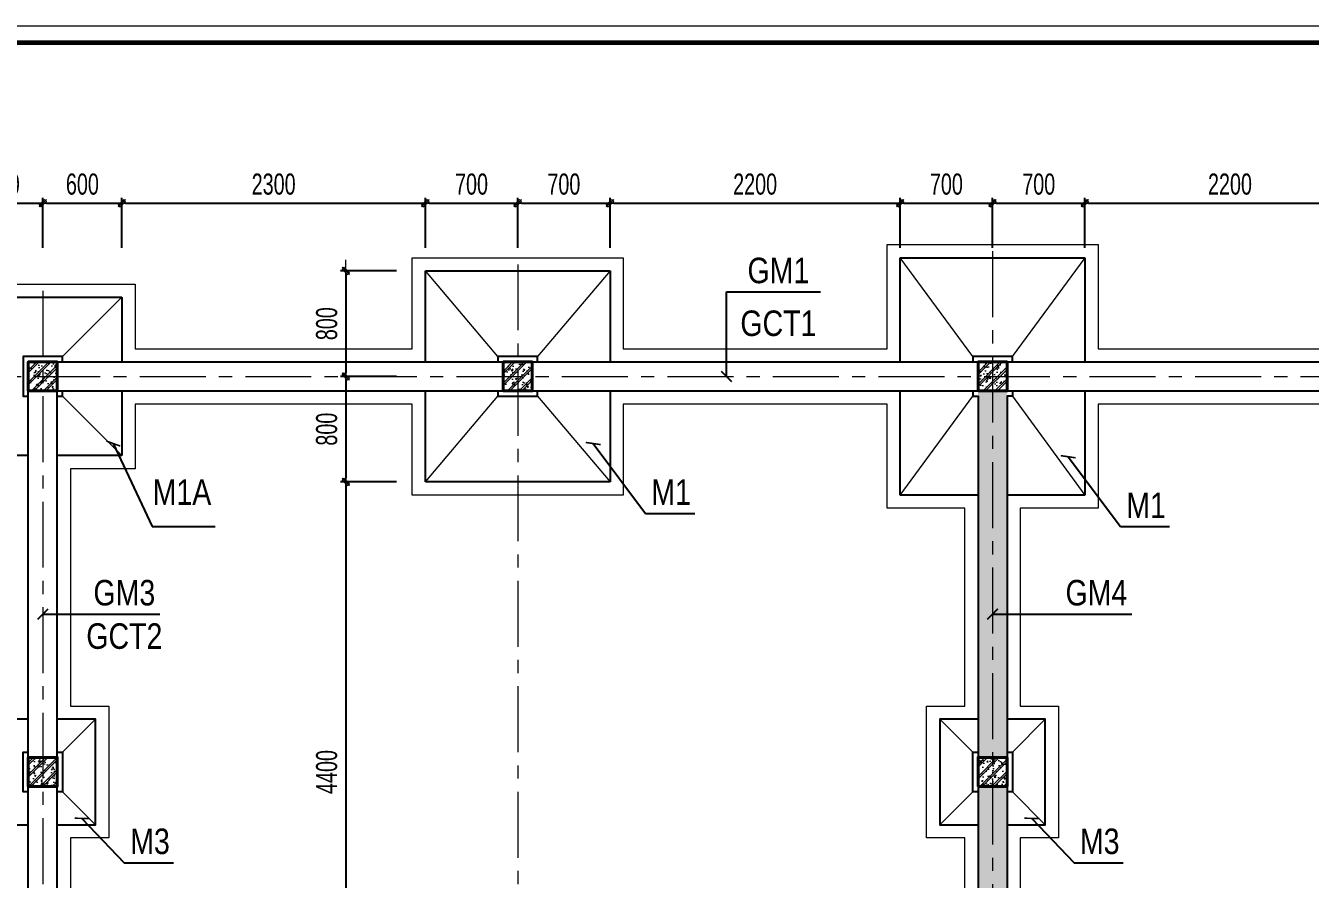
# Model space of a CAD drawing. Header units: millimetres. Extents: x -295047 to 29144, y -724756 to -246879.
# Drawn here: x -165721 to -155983, y -351079 to -344605 of the extents above; entities that cross this region are included whole.
import ezdxf
from ezdxf.enums import TextEntityAlignment as Align

# ---------------------------------------------------------------- set-up
doc = ezdxf.new("R2010")
doc.units = ezdxf.units.MM
doc.header["$MEASUREMENT"] = 0
doc.header["$PDMODE"] = 32
doc.linetypes.add('CENTERX2', pattern=[4, 2.5, -0.5, 0.5, -0.5])
doc.linetypes.add('DASHDOT', pattern=[1, 0.5, -0.25, 0, -0.25])
doc.layers.get('Defpoints').update_dxf_attribs({"color": 1})
for name, color, linetype, lineweight in [('Khungten_LCDI', 7, 'Continuous', 5), ('LC Dim', 8, 'Continuous', 18), ('LC Hatch', 252, 'Continuous', 9), ('LC ISO', 153, 'Continuous', 13), ('LC Net dam2', 6, 'Continuous', 40), ('LC Net manh', 219, 'Continuous', 5), ('LC Net thay', 7, 'Continuous', 25), ('LC Net truc', 79, 'DASHDOT', 13), ('LC Text1', 3, 'Continuous', 20), ('LC Text2', 7, 'Continuous', 25)]:
    doc.layers.add(name, color=color, linetype=linetype, lineweight=lineweight)
doc.styles.add('d-dim', font='VHARIALN_1.TTF')
doc.styles.add('HOATBIF', font='hoatbif.shx', dxfattribs={"width": 0.7})
doc.styles.add('Khungten', font='VHAVAN_1.TTF', dxfattribs={"width": 0.9, "height": 5000})
doc.styles.add('T2', font='VHARIAL_1.TTF', dxfattribs={"width": 0.8})
doc.styles.add('Title', font='VHBLACK_1.TTF', dxfattribs={"width": 0.8})
doc.dimstyles.new('1-100', dxfattribs={"dimscale": 100, "dimtxt": 2.5, "dimasz": 0.35, "dimexe": 0.5, "dimexo": 0, "dimgap": 0.8, "dimtad": 1, "dimdec": 0, "dimzin": 0, "dimdsep": 46, "dimtxsty": 'HOATBIF', "dimblk1": 'DOT', "dimblk2": 'DOT', "dimsah": 1, "dimcen": -1, "dimdle": 1, "dimclrd": 256, "dimclre": 256, "dimclrt": 4, "dimadec": 3, "dimazin": 2, "dimtfac": 0.3333333333333333, "dimtdec": 0, "dimtix": 1, "dimtmove": 2, "dimatfit": 3, "dimldrblk": 'DOT', "dimfxl": 1, "dimtvp": 0.8333333333333331, "dimtolj": 1, "dimtzin": 0, "dimarcsym": 0})
doc.dimstyles.new('Vtk 1-100', dxfattribs={"dimtxt": 220, "dimasz": 80, "dimexe": 80, "dimexo": 0, "dimgap": 50, "dimtad": 1, "dimdec": 0, "dimzin": 0, "dimdsep": 46, "dimtxsty": 'd-dim', "dimblk1": 'ARCHTICK', "dimblk2": 'ARCHTICK', "dimsah": 1, "dimcen": 80, "dimdle": 80, "dimclrd": 256, "dimclre": 256, "dimclrt": 7, "dimadec": 0, "dimazin": 0, "dimtfac": 1, "dimtdec": 0, "dimtix": 1, "dimtmove": 0, "dimatfit": 3, "dimldrblk": 'ARCHTICK', "dimfxl": 1, "dimtolj": 1, "dimtzin": 0, "dimarcsym": 0})

# ---------------------------------------------------------------- blocks, each defined once
blk = doc.blocks.new('lcdi KC')
at = {"layer": 'Defpoints', "lineweight": 0}
blk.add_lwpolyline([(-1199.999999582767, -14849.99999999255), (-1199.999999582767, 14849.99999999255), (40799.99891111254, 14849.99999999255), (40799.99891111254, -14849.99999999255)], close=True, dxfattribs=at)
at = {"layer": 'Khungten_LCDI', "color": 5, "lineweight": 60}
blk.add_lwpolyline([(0, -14649.99999999255), (0, 14649.99999999255), (40599.99891117215, 14649.99999999255), (40599.99891117215, -14649.99999999255)], close=True, dxfattribs=at)
at = {"color": 7, "style": 'Khungten', "width": 0.8}
for tag, p in [('REVISION', (39498.75262445212, -10746.30395446718)), ('NGAYHT', (39546.07413610817, -11609.37091637403))]:
    blk.add_attdef(tag, text='', height=199.998925739526, dxfattribs=at).set_placement(p, align=Align.CENTER)
at = {"layer": 'LC Text1', "style": 'Title', "width": 1.485915225563207}
for tag, p, p2 in [('TENBANVE1', (36912.6576448679, -8885.760238945484), (40339.14494544267, -8885.760238945484)), ('TENBANVE2', (36912.6576448679, -9562.4655643329), (40339.14494544267, -9562.4655643329))]:
    blk.add_attdef(tag, text='', height=249.9999935159642, dxfattribs=at).set_placement(p, p2, align=Align.FIT)
at = {"layer": 'LC Text1', "style": 'Title', "width": 0.7}
blk.add_attdef('SOBANVE', text='', height=249.9999935159642, dxfattribs=at).set_placement((39561.98223525287, -13896.18071823567), align=Align.CENTER)
blk = doc.blocks.new('_ArchTick')
at = {"color": 0, "linetype": 'ByBlock', "const_width": 0.15}
blk.add_lwpolyline([(-0.5, -0.5), (0.5, 0.5)], dxfattribs=at)
blk = doc.blocks.new('DOT')
at = {"layer": 'LC Dim'}
blk.add_line((-3, 0), (3, 0), dxfattribs=at)
at = {"layer": 'LC Dim', "color": 4}
blk.add_line((-1, -1), (1, 1), dxfattribs=at)
blk.add_lwpolyline([(0.5, 1), (-1, -0.5), (-0.5, -1), (1, 0.5)], close=True, dxfattribs=at)
blk = doc.blocks.new('*D215')
at = {"layer": 'Defpoints', "color": 0, "ltscale": 2, "transparency": 16777216}
for p in [(-165591.4959530138, -345951.6782453058), (-166191.4959530135, -346289.3318702786), (-165591.4959530138, -346289.3318702786)]:
    blk.add_point(p, dxfattribs=at)
at = {"layer": 'LC Dim', "lineweight": -2, "ltscale": 2, "transparency": 16777216}
for p, q in [((-166191.4959530135, -346289.3318702786), (-166191.4959530135, -345911.6782453058)), ((-165591.4959530138, -346289.3318702786), (-165591.4959530138, -345911.6782453058)), ((-166163.4959530135, -345951.6782453058), (-165619.4959530138, -345951.6782453058))]:
    blk.add_line(p, q, dxfattribs=at)
at = {"layer": 'LC Dim', "lineweight": -2, "ltscale": 2, "transparency": 16777216, "xscale": 28, "yscale": 28, "zscale": 28, "rotation": 180}
blk.add_blockref('DOT', (-166191.4959530135, -345951.6782453058), dxfattribs=at)
at = {"layer": 'LC Dim', "lineweight": -2, "ltscale": 2, "transparency": 16777216, "xscale": 28, "yscale": 28, "zscale": 28}
blk.add_blockref('DOT', (-165591.4959530138, -345951.6782453058), dxfattribs=at)
at = {"layer": 'LC Dim', "color": 4, "ltscale": 2, "transparency": 16777216, "insert": (-165891.4959530137, -345807.6782453058), "char_height": 160, "attachment_point": 5, "style": 'HOATBIF'}
blk.add_mtext('\\A1;600', dxfattribs=at)
blk = doc.blocks.new('*D216')
at = {"layer": 'Defpoints', "color": 0, "ltscale": 2, "transparency": 16777216}
for p in [(-164991.4959530135, -345951.6782453058), (-165591.4959530138, -346289.3318702786), (-164991.4959530135, -346289.3318702786)]:
    blk.add_point(p, dxfattribs=at)
at = {"layer": 'LC Dim', "lineweight": -2, "ltscale": 2, "transparency": 16777216}
for p, q in [((-165591.4959530138, -346289.3318702786), (-165591.4959530138, -345911.6782453058)), ((-164991.4959530135, -346289.3318702786), (-164991.4959530135, -345911.6782453058)), ((-165563.4959530138, -345951.6782453058), (-165019.4959530135, -345951.6782453058))]:
    blk.add_line(p, q, dxfattribs=at)
at = {"layer": 'LC Dim', "lineweight": -2, "ltscale": 2, "transparency": 16777216, "xscale": 28, "yscale": 28, "zscale": 28, "rotation": 180}
blk.add_blockref('DOT', (-165591.4959530138, -345951.6782453058), dxfattribs=at)
at = {"layer": 'LC Dim', "lineweight": -2, "ltscale": 2, "transparency": 16777216, "xscale": 28, "yscale": 28, "zscale": 28}
blk.add_blockref('DOT', (-164991.4959530135, -345951.6782453058), dxfattribs=at)
at = {"layer": 'LC Dim', "color": 4, "ltscale": 2, "transparency": 16777216, "insert": (-165291.4959530137, -345807.6782453058), "char_height": 160, "attachment_point": 5, "style": 'HOATBIF'}
blk.add_mtext('\\A1;600', dxfattribs=at)
blk = doc.blocks.new('*D217')
at = {"layer": 'Defpoints', "color": 0, "ltscale": 2, "transparency": 16777216}
for p in [(-162691.4959530135, -345951.6782453058), (-164991.4959530135, -346289.3318702786), (-162691.4959530135, -346289.3318702786)]:
    blk.add_point(p, dxfattribs=at)
at = {"layer": 'LC Dim', "lineweight": -2, "ltscale": 2, "transparency": 16777216}
for p, q in [((-164991.4959530135, -346289.3318702786), (-164991.4959530135, -345911.6782453058)), ((-162691.4959530135, -346289.3318702786), (-162691.4959530135, -345911.6782453058)), ((-164963.4959530135, -345951.6782453058), (-162719.4959530135, -345951.6782453058))]:
    blk.add_line(p, q, dxfattribs=at)
at = {"layer": 'LC Dim', "lineweight": -2, "ltscale": 2, "transparency": 16777216, "xscale": 28, "yscale": 28, "zscale": 28, "rotation": 180}
blk.add_blockref('DOT', (-164991.4959530135, -345951.6782453058), dxfattribs=at)
at = {"layer": 'LC Dim', "lineweight": -2, "ltscale": 2, "transparency": 16777216, "xscale": 28, "yscale": 28, "zscale": 28}
blk.add_blockref('DOT', (-162691.4959530135, -345951.6782453058), dxfattribs=at)
at = {"layer": 'LC Dim', "color": 4, "ltscale": 2, "transparency": 16777216, "insert": (-163841.4959530135, -345807.6782453058), "char_height": 160, "attachment_point": 5, "style": 'HOATBIF'}
blk.add_mtext('\\A1;2300', dxfattribs=at)
blk = doc.blocks.new('A$C244B5B27')
at = {"layer": 'LC Hatch'}
h = blk.add_hatch(dxfattribs=at)
h.set_pattern_fill('CHAU-01', color=256, scale=15, pattern_type=2)
h.set_pattern_definition([(50, (-1043319.218888618, 434015.8225297128), (107.589027390113, -9.412820247389265), [11.25, -123.75]), (355, (-1043319.218888618, 434015.8225297128), (-20.81270004195, 112.8288200550017), [9, -99]), (100.4514, (-1043310.253136618, 434015.0381287126), (86.77640725710323, 103.415931309143), [9.5610285, -105.1713168]), (46.18419999999999, (-1043319.218888618, 434045.8225297128), (160.0861572938466, -24.82785214935271), [16.875, -185.625]), (96.6356, (-1043305.878376868, 434043.7535336628), (140.1994058323055, 146.1176806350662), [14.3415432, -157.75695]), (351.1842000000001, (-1043319.218888618, 434045.8225297128), (140.1992917700441, 146.1177901387987), [13.5, -148.5]), (21, (-1043304.218888618, 434038.3225297126), (89.53605781776925, -60.39283359980082), [11.25, -123.75]), (326, (-1043304.218888618, 434038.3225297126), (36.49729978823726, 108.7725067570279), [9, -99]), (71.45140000000002, (-1043296.757553668, 434033.2897888127), (126.0333942872235, 48.37957450649287), [9.5610285, -105.1713168]), (37.50000000000001, (-1043319.218888618, 434015.8225297128), (1.8239782975936, 49.93407807469672), [0, -97.8, 0, -100.5, 0, -99.375]), (7.499999999999999, (-1043319.218888618, 434015.8225297128), (39.46043061632229, 59.16175678235403), [0, -57.3, 0, -95.55, 0, -37.875]), (327.5, (-1043352.668888618, 434015.8225297128), (80.07336542586135, -3.383230760156968), [0, -37.5, 0, -117, 0, -155.25]), (317.5, (-1043367.668888618, 434015.8225297128), (87.47792540135794, 15.01574734984764), [0, -48.75, 0, -77.69999999999997, 0, -110.25]), (45, (-1043319.218888618, 434015.8225297128), (-45.07805730064239, 45.07805730064239), []), (45, (-1043319.218888618, 434034.1975297128), (-45.07805730064239, 45.07805730064239), [])])
h.paths.add_polyline_path([(110, 110), (-110, 110), (-110, -110), (110, -110)])
at = {"layer": 'LC Net dam2'}
blk.add_lwpolyline([(-110, -110), (110, -110), (110, 110), (-110, 110)], close=True, dxfattribs=at)
blk = doc.blocks.new('*D188')
at = {"layer": 'Defpoints', "color": 0, "ltscale": 2, "transparency": 16777216}
for p in [(-161991.4959530137, -345951.6782453058), (-162691.4959530135, -346289.3318702786), (-161991.4959530137, -346289.3318702786)]:
    blk.add_point(p, dxfattribs=at)
at = {"layer": 'LC Dim', "lineweight": -2, "ltscale": 2, "transparency": 16777216}
for p, q in [((-162691.4959530135, -346289.3318702786), (-162691.4959530135, -345911.6782453058)), ((-161991.4959530137, -346289.3318702786), (-161991.4959530137, -345911.6782453058)), ((-162663.4959530135, -345951.6782453058), (-162019.4959530137, -345951.6782453058))]:
    blk.add_line(p, q, dxfattribs=at)
at = {"layer": 'LC Dim', "lineweight": -2, "ltscale": 2, "transparency": 16777216, "xscale": 28, "yscale": 28, "zscale": 28, "rotation": 180}
blk.add_blockref('DOT', (-162691.4959530135, -345951.6782453058), dxfattribs=at)
at = {"layer": 'LC Dim', "lineweight": -2, "ltscale": 2, "transparency": 16777216, "xscale": 28, "yscale": 28, "zscale": 28}
blk.add_blockref('DOT', (-161991.4959530137, -345951.6782453058), dxfattribs=at)
at = {"layer": 'LC Dim', "color": 4, "ltscale": 2, "transparency": 16777216, "insert": (-162341.4959530136, -345807.6782453058), "char_height": 160, "attachment_point": 5, "style": 'HOATBIF'}
blk.add_mtext('\\A1;700', dxfattribs=at)
blk = doc.blocks.new('*D189')
at = {"layer": 'Defpoints', "color": 0, "ltscale": 2, "transparency": 16777216}
for p in [(-161291.4959530135, -345951.6782453058), (-161991.4959530137, -346289.3318702786), (-161291.4959530135, -346289.3318702786)]:
    blk.add_point(p, dxfattribs=at)
at = {"layer": 'LC Dim', "lineweight": -2, "ltscale": 2, "transparency": 16777216}
for p, q in [((-161991.4959530137, -346289.3318702786), (-161991.4959530137, -345911.6782453058)), ((-161291.4959530135, -346289.3318702786), (-161291.4959530135, -345911.6782453058)), ((-161963.4959530137, -345951.6782453058), (-161319.4959530135, -345951.6782453058))]:
    blk.add_line(p, q, dxfattribs=at)
at = {"layer": 'LC Dim', "lineweight": -2, "ltscale": 2, "transparency": 16777216, "xscale": 28, "yscale": 28, "zscale": 28, "rotation": 180}
blk.add_blockref('DOT', (-161991.4959530137, -345951.6782453058), dxfattribs=at)
at = {"layer": 'LC Dim', "lineweight": -2, "ltscale": 2, "transparency": 16777216, "xscale": 28, "yscale": 28, "zscale": 28}
blk.add_blockref('DOT', (-161291.4959530135, -345951.6782453058), dxfattribs=at)
at = {"layer": 'LC Dim', "color": 4, "ltscale": 2, "transparency": 16777216, "insert": (-161641.4959530136, -345807.6782453058), "char_height": 160, "attachment_point": 5, "style": 'HOATBIF'}
blk.add_mtext('\\A1;700', dxfattribs=at)
blk = doc.blocks.new('*D190')
at = {"layer": 'Defpoints', "color": 0, "ltscale": 2, "transparency": 16777216}
for p in [(-159091.4959530135, -345951.6782453058), (-161291.4959530135, -346289.3318702786), (-159091.4959530135, -346289.3318702786)]:
    blk.add_point(p, dxfattribs=at)
at = {"layer": 'LC Dim', "lineweight": -2, "ltscale": 2, "transparency": 16777216}
for p, q in [((-161291.4959530135, -346289.3318702786), (-161291.4959530135, -345911.6782453058)), ((-159091.4959530135, -346289.3318702786), (-159091.4959530135, -345911.6782453058)), ((-161263.4959530135, -345951.6782453058), (-159119.4959530135, -345951.6782453058))]:
    blk.add_line(p, q, dxfattribs=at)
at = {"layer": 'LC Dim', "lineweight": -2, "ltscale": 2, "transparency": 16777216, "xscale": 28, "yscale": 28, "zscale": 28, "rotation": 180}
blk.add_blockref('DOT', (-161291.4959530135, -345951.6782453058), dxfattribs=at)
at = {"layer": 'LC Dim', "lineweight": -2, "ltscale": 2, "transparency": 16777216, "xscale": 28, "yscale": 28, "zscale": 28}
blk.add_blockref('DOT', (-159091.4959530135, -345951.6782453058), dxfattribs=at)
at = {"layer": 'LC Dim', "color": 4, "ltscale": 2, "transparency": 16777216, "insert": (-160191.4959530135, -345807.6782453058), "char_height": 160, "attachment_point": 5, "style": 'HOATBIF'}
blk.add_mtext('\\A1;2200', dxfattribs=at)
blk = doc.blocks.new('*D191')
at = {"layer": 'Defpoints', "color": 0, "ltscale": 2, "transparency": 16777216}
for p in [(-158391.4959530137, -345951.6782453058), (-159091.4959530135, -346289.3318702786), (-158391.4959530137, -346289.3318702786)]:
    blk.add_point(p, dxfattribs=at)
at = {"layer": 'LC Dim', "lineweight": -2, "ltscale": 2, "transparency": 16777216}
for p, q in [((-159091.4959530135, -346289.3318702786), (-159091.4959530135, -345911.6782453058)), ((-158391.4959530137, -346289.3318702786), (-158391.4959530137, -345911.6782453058)), ((-159063.4959530135, -345951.6782453058), (-158419.4959530137, -345951.6782453058))]:
    blk.add_line(p, q, dxfattribs=at)
at = {"layer": 'LC Dim', "lineweight": -2, "ltscale": 2, "transparency": 16777216, "xscale": 28, "yscale": 28, "zscale": 28, "rotation": 180}
blk.add_blockref('DOT', (-159091.4959530135, -345951.6782453058), dxfattribs=at)
at = {"layer": 'LC Dim', "lineweight": -2, "ltscale": 2, "transparency": 16777216, "xscale": 28, "yscale": 28, "zscale": 28}
blk.add_blockref('DOT', (-158391.4959530137, -345951.6782453058), dxfattribs=at)
at = {"layer": 'LC Dim', "color": 4, "ltscale": 2, "transparency": 16777216, "insert": (-158741.4959530136, -345807.6782453058), "char_height": 160, "attachment_point": 5, "style": 'HOATBIF'}
blk.add_mtext('\\A1;700', dxfattribs=at)
blk = doc.blocks.new('*D192')
at = {"layer": 'Defpoints', "color": 0, "ltscale": 2, "transparency": 16777216}
for p in [(-157691.4959530135, -345951.6782453058), (-158391.4959530137, -346289.3318702786), (-157691.4959530135, -346289.3318702786)]:
    blk.add_point(p, dxfattribs=at)
at = {"layer": 'LC Dim', "lineweight": -2, "ltscale": 2, "transparency": 16777216}
for p, q in [((-158391.4959530137, -346289.3318702786), (-158391.4959530137, -345911.6782453058)), ((-157691.4959530135, -346289.3318702786), (-157691.4959530135, -345911.6782453058)), ((-158363.4959530137, -345951.6782453058), (-157719.4959530135, -345951.6782453058))]:
    blk.add_line(p, q, dxfattribs=at)
at = {"layer": 'LC Dim', "lineweight": -2, "ltscale": 2, "transparency": 16777216, "xscale": 28, "yscale": 28, "zscale": 28, "rotation": 180}
blk.add_blockref('DOT', (-158391.4959530137, -345951.6782453058), dxfattribs=at)
at = {"layer": 'LC Dim', "lineweight": -2, "ltscale": 2, "transparency": 16777216, "xscale": 28, "yscale": 28, "zscale": 28}
blk.add_blockref('DOT', (-157691.4959530135, -345951.6782453058), dxfattribs=at)
at = {"layer": 'LC Dim', "color": 4, "ltscale": 2, "transparency": 16777216, "insert": (-158041.4959530136, -345807.6782453058), "char_height": 160, "attachment_point": 5, "style": 'HOATBIF'}
blk.add_mtext('\\A1;700', dxfattribs=at)
blk = doc.blocks.new('*D162')
at = {"layer": 'Defpoints', "color": 0, "ltscale": 2, "transparency": 16777216}
for p in [(-155491.4959530136, -345951.6782453058), (-157691.4959530135, -346289.3318702786), (-155491.4959530136, -346289.3318702786)]:
    blk.add_point(p, dxfattribs=at)
at = {"layer": 'LC Dim', "lineweight": -2, "ltscale": 2, "transparency": 16777216}
for p, q in [((-157691.4959530135, -346289.3318702786), (-157691.4959530135, -345911.6782453058)), ((-155491.4959530136, -346289.3318702786), (-155491.4959530136, -345911.6782453058)), ((-157663.4959530135, -345951.6782453058), (-155519.4959530136, -345951.6782453058))]:
    blk.add_line(p, q, dxfattribs=at)
at = {"layer": 'LC Dim', "lineweight": -2, "ltscale": 2, "transparency": 16777216, "xscale": 28, "yscale": 28, "zscale": 28, "rotation": 180}
blk.add_blockref('DOT', (-157691.4959530135, -345951.6782453058), dxfattribs=at)
at = {"layer": 'LC Dim', "lineweight": -2, "ltscale": 2, "transparency": 16777216, "xscale": 28, "yscale": 28, "zscale": 28}
blk.add_blockref('DOT', (-155491.4959530136, -345951.6782453058), dxfattribs=at)
at = {"layer": 'LC Dim', "color": 4, "ltscale": 2, "transparency": 16777216, "insert": (-156591.4959530136, -345807.6782453058), "char_height": 160, "attachment_point": 5, "style": 'HOATBIF'}
blk.add_mtext('\\A1;2200', dxfattribs=at)
blk = doc.blocks.new('*D165')
at = {"layer": 'Defpoints', "color": 0, "ltscale": 2, "transparency": 16777216}
for p in [(-162911.2647708278, -346465.4806542782), (-163295.1318100215, -347265.4806542782), (-162911.2647708278, -347265.4806542782)]:
    blk.add_point(p, dxfattribs=at)
at = {"layer": 'LC Dim', "lineweight": -2, "ltscale": 2, "transparency": 16777216}
for p, q in [((-162911.2647708278, -346465.4806542782), (-163335.1318100215, -346465.4806542782)), ((-163295.1318100215, -346493.4806542782), (-163295.1318100215, -347237.4806542782)), ((-162911.2647708278, -347265.4806542782), (-163335.1318100215, -347265.4806542782))]:
    blk.add_line(p, q, dxfattribs=at)
at = {"layer": 'LC Dim', "lineweight": -2, "ltscale": 2, "transparency": 16777216, "xscale": 28, "yscale": 28, "zscale": 28}
for p, rotation in [((-163295.1318100215, -346465.4806542782), 90), ((-163295.1318100215, -347265.4806542782), 270)]:
    blk.add_blockref('DOT', p, dxfattribs=dict(at, rotation=rotation))
at = {"layer": 'LC Dim', "color": 4, "ltscale": 2, "transparency": 16777216, "insert": (-163439.1318100216, -346865.4806542781), "char_height": 160, "attachment_point": 5, "rotation": 90, "style": 'HOATBIF'}
blk.add_mtext('\\A1;800', dxfattribs=at)
blk = doc.blocks.new('*D166')
at = {"layer": 'Defpoints', "color": 0, "ltscale": 2, "transparency": 16777216}
for p in [(-162911.2647708278, -347265.4806542782), (-163295.1318100215, -348065.4806542782), (-162911.2647708278, -348065.4806542782)]:
    blk.add_point(p, dxfattribs=at)
at = {"layer": 'LC Dim', "lineweight": -2, "ltscale": 2, "transparency": 16777216}
for p, q in [((-162911.2647708278, -347265.4806542782), (-163335.1318100215, -347265.4806542782)), ((-163295.1318100215, -347293.4806542782), (-163295.1318100215, -348037.4806542782)), ((-162911.2647708278, -348065.4806542782), (-163335.1318100215, -348065.4806542782))]:
    blk.add_line(p, q, dxfattribs=at)
at = {"layer": 'LC Dim', "lineweight": -2, "ltscale": 2, "transparency": 16777216, "xscale": 28, "yscale": 28, "zscale": 28}
for p, rotation in [((-163295.1318100215, -347265.4806542782), 90), ((-163295.1318100215, -348065.4806542782), 270)]:
    blk.add_blockref('DOT', p, dxfattribs=dict(at, rotation=rotation))
at = {"layer": 'LC Dim', "color": 4, "ltscale": 2, "transparency": 16777216, "insert": (-163439.1318100216, -347665.4806542781), "char_height": 160, "attachment_point": 5, "rotation": 90, "style": 'HOATBIF'}
blk.add_mtext('\\A1;800', dxfattribs=at)
blk = doc.blocks.new('*D167')
at = {"layer": 'Defpoints', "color": 0, "ltscale": 2, "transparency": 16777216}
for p in [(-162911.2647708278, -348065.4806542782), (-163295.1318100216, -352465.4806542781), (-162961.2647708278, -352465.4806542781)]:
    blk.add_point(p, dxfattribs=at)
at = {"layer": 'LC Dim', "lineweight": -2, "ltscale": 2, "transparency": 16777216}
for p, q in [((-162911.2647708278, -348065.4806542782), (-163335.1318100216, -348065.4806542782)), ((-163295.1318100216, -348093.4806542782), (-163295.1318100216, -352437.4806542781)), ((-162961.2647708278, -352465.4806542781), (-163335.1318100216, -352465.4806542781))]:
    blk.add_line(p, q, dxfattribs=at)
at = {"layer": 'LC Dim', "lineweight": -2, "ltscale": 2, "transparency": 16777216, "xscale": 28, "yscale": 28, "zscale": 28}
for p, rotation in [((-163295.1318100216, -348065.4806542782), 90), ((-163295.1318100216, -352465.4806542781), 270)]:
    blk.add_blockref('DOT', p, dxfattribs=dict(at, rotation=rotation))
at = {"layer": 'LC Dim', "color": 4, "ltscale": 2, "transparency": 16777216, "insert": (-163439.1318100217, -350265.480654278), "char_height": 160, "attachment_point": 5, "rotation": 90, "style": 'HOATBIF'}
blk.add_mtext('\\A1;4400', dxfattribs=at)

msp = doc.modelspace()

# ---------------------------------------------------------------- hatches: boundary and pattern name
at = {"layer": 'LC Hatch', "ltscale": 2}
h = msp.add_hatch(dxfattribs=at)
h.set_pattern_fill('BTCT', color=256, scale=30, angle=90)
h.set_pattern_definition([(140, (-429493.1447370133, -272078.4352770753), (18.82564049477854, 215.178054780226), [22.5, -247.5]), (85, (-429493.1447370133, -272078.4352770753), (-225.6576401100035, -41.62540008389998), [18, -198]), (190.4514, (-429491.5759350132, -272060.5037730753), (-206.8318626182861, 173.5528145142064), [19.122057, -210.3426336]), (136.1842, (-429553.1447370133, -272078.4352770753), (49.65570429870544, 320.1723145876933), [33.74999999999986, -371.2499999999987]), (186.6356, (-429549.0067449132, -272051.7542535753), (-292.2353612701325, 280.398811664611), [28.68308639999999, -315.5138999999999]), (81.18420000000015, (-429553.1447370133, -272078.4352770753), (-292.2355802775974, 280.3985835400882), [27, -297]), (111, (-429538.1447370133, -272048.4352770753), (120.7856671996016, 179.0721156355385), [22.5, -247.5]), (55.99999999999996, (-429538.1447370133, -272048.4352770753), (-217.5450135140559, 72.99459957647453), [18, -198]), (161.4514, (-429528.0792552133, -272033.5126071753), (-96.75914901298572, 252.066788574447), [19.12205699999993, -210.3426335999994]), (127.5, (-429493.1447370133, -272078.4352770753), (-99.86815614939344, 3.647956595187206), [0, -195.6, 0, -201, 0, -198.75]), (97.49999999999997, (-429493.1447370133, -272078.4352770753), (-118.323513564708, 78.92086123264461), [0, -114.6, 0, -191.1, 0, -75.74999999999999]), (57.49999999999998, (-429493.1447370133, -272145.3352770753), (6.766461520313935, 160.1467308517227), [0, -74.99999999999999, 0, -234, 0, -310.4999999999999]), (47.49999999999999, (-429493.1447370133, -272175.3352770753), (-30.03149469969531, 174.9558508027158), [0, -97.5, 0, -155.4, 0, -220.5]), (135, (-429493.1447370133, -272078.4352770753), (-79.5495128834866, -79.5495128834866), []), (135, (-429493.1447370133, -272025.4022685753), (-79.5495128834866, -79.5495128834866), [])])
h.paths.add_polyline_path([(-158501.4959530422, -350155.4806542787), (-158281.4959530423, -350155.4806542784), (-158281.4959530138, -347375.4806542781), (-158501.4959530138, -347375.4806542783)])
h.paths.add_polyline_path([(-158501.4959530269, -353155.4806542571), (-158281.495953027, -353155.4806542571), (-158281.4959530265, -353155.4806542569), (-158501.4959530264, -353155.4806542572)])
h.paths.add_polyline_path([(-158501.4959530306, -353155.4806542572), (-158281.4959530304, -353155.4806542571), (-158281.4959530414, -350375.4806542784), (-158501.4959530414, -350375.4806542787)])

# ---------------------------------------------------------------- linework, layer by layer
at = {"layer": 'LC Net manh', "ltscale": 2}
for p, q in [((-158541.1760098921, -347115.4806542777), (-159091.4959530135, -346365.4806542781)), ((-157691.4959530135, -346365.4806542781), (-158241.8158961348, -347115.4806542777)), ((-162141.1760098921, -347115.4806542777), (-162691.4959530135, -346465.4806542781)), ((-161291.4959530135, -346465.4806542781), (-161841.8158961348, -347115.4806542777)), ((-164991.4959530135, -346665.4806542781), (-165441.8158961348, -347115.4806542777)), ((-165441.4959530138, -347415.4806542782), (-164991.4959530135, -347865.4806542781)), ((-162691.4959530135, -348065.4806542781), (-162141.4959530138, -347415.4806542782)), ((-161841.4959530138, -347415.4806542782), (-161291.4959530135, -348065.4806542781)), ((-159091.4959530135, -348165.4806542781), (-158541.4959530138, -347415.4806542782)), ((-158241.4959530138, -347415.4806542782), (-157691.4959530135, -348165.4806542781)), ((-165441.4959530135, -350115.480654278), (-165191.4959530132, -349865.4806542785)), ((-158541.4959530136, -350115.480654278), (-158791.4959530132, -349865.4806542785)), ((-158241.4959530135, -350115.480654278), (-157991.4959530132, -349865.4806542785)), ((-165441.4959530137, -350415.4806542781), (-165191.4959530132, -350665.4806542785)), ((-158791.4959530132, -350665.4806542785), (-158541.4959530135, -350415.4806542781)), ((-158241.4959530136, -350415.4806542781), (-157991.4959530132, -350665.4806542785))]:
    msp.add_line(p, q, dxfattribs=at)
for points in [[(-166291.4959530135, -353265.4806542781), (-166291.4959530135, -352565.4806542778), (-165801.4959530138, -352565.4806542778), (-165801.4959530137, -350765.4806542785), (-166091.4959530132, -350765.4806542784), (-166091.4959530132, -349765.4806542785), (-165801.4959530137, -349765.4806542785), (-165801.4959530137, -347965.4806542781), (-166291.4959530135, -347965.4806542781), (-166291.4959530135, -346565.4806542781), (-164891.4959530135, -346565.4806542781), (-164891.4959530135, -347055.4806542748), (-162791.4959530135, -347055.4806542674), (-162791.4959530135, -346365.4806542781), (-161191.4959530139, -346365.4806542781), (-161191.4959530116, -347055.4806542607), (-159191.4959530135, -347055.4806542533), (-159191.4959530135, -346265.4806542781), (-157591.4959530139, -346265.4806542781), (-157591.4959530116, -347055.4806542466), (-155591.4959530135, -347055.480654244)], [(-161991.4959530137, -348165.4806542782), (-162791.4959530135, -348165.4806542782), (-162791.4959530135, -347475.4806542673), (-164891.4959530135, -347475.4806542748), (-164891.4959530135, -347965.4806542782), (-165381.4959530138, -347965.4806542782), (-165381.4959530138, -349765.4806542785), (-165091.4959530132, -349765.4806542785), (-165091.4959530132, -350140.4806542787), (-165091.4959530132, -350765.4806542785), (-165381.4959530138, -350765.4806542785), (-165381.4959530138, -352565.480654278), (-164891.4959530135, -352565.480654278), (-164891.4959530135, -353055.4806542749), (-162791.4959530135, -353055.4806542673), (-162791.4959530135, -352365.480654278), (-161991.4959530137, -352365.480654278)], [(-161991.4959530137, -352365.480654278), (-161191.4959530135, -352365.480654278), (-161191.4959530135, -353055.4806542607), (-159191.4959530135, -353055.4806542533), (-159191.4959530135, -352365.480654278), (-158601.4959530136, -352365.480654278), (-158601.4959530136, -350765.4806542785), (-158891.4959530132, -350765.4806542785), (-158891.4959530132, -349765.4806542785), (-158601.4959530136, -349765.4806542785), (-158601.4959530136, -348265.4806542782), (-159191.4959530135, -348265.4806542782), (-159191.4959530135, -347475.4806542533), (-161191.4959530135, -347475.4806542608), (-161191.4959530135, -348165.4806542782), (-161991.4959530137, -348165.4806542782)], [(-155591.4959530135, -347475.480654244), (-157591.4959530135, -347475.4806542466), (-157591.4959530135, -348265.4806542782), (-158181.4959530137, -348265.4806542782), (-158181.4959530137, -349765.4806542785), (-157891.4959530141, -349765.4806542785), (-157891.4959530141, -350765.4806542785), (-158181.4959530137, -350765.4806542785), (-158181.4959530137, -352365.480654278)]]:
    msp.add_lwpolyline(points, dxfattribs=at)
at = {"layer": 'LC Net thay', "ltscale": 2}
for p, q in [((-159091.4959530135, -347155.4806542672), (-159091.4959530135, -346365.4806542781)), ((-159091.4959530135, -346365.4806542781), (-157691.4959530135, -346365.4806542781)), ((-157691.4959530135, -346365.4806542781), (-157691.4959530135, -347155.4806542762)), ((-162691.4959530135, -347155.4806542672), (-162691.4959530135, -346465.4806542781)), ((-162691.4959530135, -346465.4806542781), (-161291.4959530135, -346465.4806542781)), ((-161291.4959530135, -346465.4806542781), (-161291.4959530135, -347155.4806542762)), ((-166191.4959530135, -346665.4806542781), (-164991.4959530135, -346665.4806542781)), ((-164991.4959530135, -346665.4806542781), (-164991.4959530135, -347155.4806542762)), ((-164991.4959530135, -347375.4806542761), (-164991.4959530135, -347865.4806542781)), ((-162691.4959530135, -348065.4806542781), (-162691.4959530135, -347375.4806542671)), ((-161291.4959530135, -347375.4806542761), (-161291.4959530135, -348065.4806542781)), ((-159091.4959530135, -348165.4806542781), (-159091.4959530135, -347375.4806542671)), ((-157691.4959530135, -347375.4806542761), (-157691.4959530135, -348165.4806542781)), ((-165701.4959530138, -347865.4806542781), (-166191.4959530135, -347865.4806542781)), ((-164991.4959530135, -347865.4806542781), (-165481.4959530137, -347865.4806542781)), ((-161991.4959530137, -348065.480654278), (-162691.4959530135, -348065.4806542781)), ((-161291.4959530135, -348065.4806542781), (-161991.4959530137, -348065.4806542781)), ((-158501.4959530136, -348165.4806542781), (-159091.4959530135, -348165.4806542781)), ((-157691.4959530135, -348165.4806542781), (-158281.4959530136, -348165.4806542781))]:
    msp.add_line(p, q, dxfattribs=at)
at = {"layer": 'LC Net thay'}
for p, q in [((-165481.4959530138, -347155.4806542777), (-151301.4959530138, -347155.4806542363)), ((-165701.4959530137, -353155.4806542777), (-165701.4959530137, -347375.4806542782)), ((-165481.4959530137, -353155.4806542777), (-165481.4959530137, -347375.4806542782)), ((-165481.4959530131, -347375.4806542777), (-151301.4959530136, -347375.4806542363))]:
    msp.add_line(p, q, dxfattribs=at)
for points in [[(-165701.4959530137, -347115.4806542777), (-165741.4959530135, -347115.4806542777), (-165741.4959530138, -347415.4806542782), (-165701.4959530138, -347415.4806542782)], [(-165441.4959530135, -347155.4806542782), (-165441.4959530135, -347115.4806542777), (-165701.4959530137, -347115.4806542777)], [(-161881.4959530137, -347115.4806542777), (-162141.4959530135, -347115.4806542777), (-162141.4959530135, -347155.4806542679)], [(-161841.4959530135, -347155.4806542782), (-161841.4959530135, -347115.4806542777), (-161881.4959530137, -347115.4806542777)], [(-158501.4959530138, -347115.4806542777), (-158541.4959530135, -347115.4806542777), (-158541.4959530135, -347155.4806542573)], [(-158241.4959530135, -347155.4806542782), (-158241.4959530135, -347115.4806542777), (-158501.4959530138, -347115.4806542777)], [(-165481.4959530138, -347415.4806542782), (-165441.4959530138, -347415.4806542782), (-165441.4959530138, -347375.4806542782)], [(-162141.4959530138, -347375.4806542679), (-162141.4959530138, -347415.4806542782), (-161991.4959530137, -347415.4806542782)], [(-161991.4959530137, -347415.4806542782), (-161841.4959530138, -347415.4806542782), (-161841.4959530138, -347375.4806542782)], [(-158541.4959530138, -347375.4806542573), (-158541.4959530138, -347415.4806542782), (-158501.4959530136, -347415.4806542782), (-158501.4959530136, -353115.4806542777), (-158541.4959530138, -353115.4806542777), (-158541.4959530138, -353155.4806542573)], [(-158241.4959530138, -347375.4806542782), (-158241.4959530138, -347415.4806542782), (-158281.4959530136, -347415.4806542782), (-158281.4959530136, -353115.4806542777), (-158241.4959530138, -353115.4806542777), (-158241.4959530138, -353155.4806542777)], [(-165701.4959530137, -349865.4806542785), (-165991.4959530132, -349865.4806542785), (-165991.4959530132, -350665.4806542785), (-165701.4959530137, -350665.4806542785)], [(-165191.4959530132, -350140.4806542787), (-165191.4959530132, -349865.4806542785), (-165481.4959530137, -349865.4806542785)], [(-158501.4959530136, -349865.4806542785), (-158791.4959530132, -349865.4806542785), (-158791.4959530132, -350665.4806542785), (-158501.4959530136, -350665.4806542785)], [(-157991.4959530132, -350140.4806542787), (-157991.4959530132, -349865.4806542785), (-158281.4959530136, -349865.4806542785)], [(-165701.4959530137, -350415.4806542781), (-165741.4959530137, -350415.4806542781), (-165741.4959530137, -350115.480654278), (-165701.4959530137, -350115.480654278)], [(-165481.4959530137, -350115.480654278), (-165441.4959530137, -350115.480654278), (-165441.4959530137, -350415.4806542781), (-165481.4959530137, -350415.4806542781)], [(-165481.4959530137, -350665.4806542785), (-165191.4959530132, -350665.4806542785), (-165191.4959530132, -350140.4806542787)], [(-158501.4959530136, -350415.4806542781), (-158541.4959530136, -350415.4806542781), (-158541.4959530136, -350115.480654278), (-158501.4959530136, -350115.480654278)], [(-158281.4959530136, -350115.480654278), (-158241.4959530136, -350115.480654278), (-158241.4959530136, -350415.4806542781), (-158281.4959530136, -350415.4806542781)], [(-158281.4959530136, -350665.4806542785), (-157991.4959530132, -350665.4806542785), (-157991.4959530132, -350140.4806542787)]]:
    msp.add_lwpolyline(points, dxfattribs=at)
for points in [[(-165701.4959530138, -347375.4806542782), (-165481.4959530138, -347375.4806542782), (-165481.4959530135, -347155.4806542777), (-165701.4959530135, -347155.4806542777)], [(-162101.4959530138, -347375.4806542782), (-161881.4959530138, -347375.4806542782), (-161881.4959530135, -347155.4806542777), (-162101.4959530135, -347155.4806542777)], [(-158501.4959530138, -347375.4806542782), (-158281.4959530138, -347375.4806542782), (-158281.4959530135, -347155.4806542777), (-158501.4959530135, -347155.4806542777)]]:
    msp.add_lwpolyline(points, close=True, dxfattribs=at)
at = {"layer": 'LC Net truc', "linetype": 'CENTERX2', "ltscale": 200}
for p, q in [((-158391.4959530137, -346315.7476455305), (-158391.4959530137, -356780.9271844525)), ((-158391.4959530137, -346315.7476455305), (-158391.4959530137, -356780.9271844525)), ((-161991.4959530137, -346415.7476455305), (-161991.4959530137, -356780.9271844525)), ((-161991.4959530137, -346415.7476455305), (-161991.4959530137, -356780.9271844525)), ((-165591.4959530138, -346615.7476455305), (-165591.4959530137, -356780.9271844525)), ((-168055.9660563805, -347265.4806542781), (-149461.7457261196, -347265.4806542781))]:
    msp.add_line(p, q, dxfattribs=at)

# ---------------------------------------------------------------- block references
at = {"layer": 'LC Hatch'}
for p in [(-165591.4959530138, -347265.4806542781), (-161991.4959530137, -347265.4806542781), (-158391.4959530137, -347265.4806542781), (-165591.4959530137, -350265.4806542784), (-158391.4959530136, -350265.4806542784)]:
    msp.add_blockref('A$C244B5B27', p, dxfattribs=at)
at = {"layer": 'LC Net thay', "xscale": 0.6399999999848659, "yscale": 0.6399999999848659, "zscale": 0.6399999999848659}
msp.add_blockref('lcdi KC', (-170216.2241645628, -354109.2570471141), dxfattribs=at)

# ---------------------------------------------------------------- texts
at = {"layer": 'LC Text2', "style": 'T2', "width": 0.8}
for s, p in [('gm1', (-160014.9538359122, -346558.3370433424)), ('gct1', (-160014.9538359122, -346958.9032142482)), ('M1a', (-164536.5939701723, -348239.5043580857)), ('M1', (-160828.4595056438, -348239.5043580857)), ('M1', (-157227.6460716586, -348339.5043580857)), ('gm3', (-164973.5208731047, -349002.4340719749)), ('gm4', (-157604.0208731047, -349002.4340719749)), ('gct2', (-164973.5208731047, -349331.4303388831)), ('M3', (-164778.9683100567, -350887.926611295)), ('M3', (-157578.9683100566, -350887.926611295))]:
    msp.add_text(s, height=193.5483870967741, dxfattribs=at).set_placement(p, align=Align.CENTER)

# ---------------------------------------------------------------- dimensions: what is measured, and where the dimension line sits
at = {"layer": 'LC Dim', "ltscale": 2}
for base, p1, p2, picture, middle in [((-165591.4959530138, -345951.6782453058), (-166191.4959530135, -346289.3318702786), (-165591.4959530138, -346289.3318702786), '*D215', (-165891.4959530137, -345807.6782453058)), ((-164991.4959530135, -345951.6782453058), (-165591.4959530138, -346289.3318702786), (-164991.4959530135, -346289.3318702786), '*D216', (-165291.4959530137, -345807.6782453058)), ((-162691.4959530135, -345951.6782453058), (-164991.4959530135, -346289.3318702786), (-162691.4959530135, -346289.3318702786), '*D217', (-163841.4959530135, -345807.6782453058)), ((-161991.4959530137, -345951.6782453058), (-162691.4959530135, -346289.3318702786), (-161991.4959530137, -346289.3318702786), '*D188', (-162341.4959530136, -345807.6782453058)), ((-161291.4959530135, -345951.6782453058), (-161991.4959530137, -346289.3318702786), (-161291.4959530135, -346289.3318702786), '*D189', (-161641.4959530136, -345807.6782453058)), ((-159091.4959530135, -345951.6782453058), (-161291.4959530135, -346289.3318702786), (-159091.4959530135, -346289.3318702786), '*D190', (-160191.4959530135, -345807.6782453058)), ((-158391.4959530137, -345951.6782453058), (-159091.4959530135, -346289.3318702786), (-158391.4959530137, -346289.3318702786), '*D191', (-158741.4959530136, -345807.6782453058)), ((-157691.4959530135, -345951.6782453058), (-158391.4959530137, -346289.3318702786), (-157691.4959530135, -346289.3318702786), '*D192', (-158041.4959530136, -345807.6782453058)), ((-155491.4959530136, -345951.6782453058), (-157691.4959530135, -346289.3318702786), (-155491.4959530136, -346289.3318702786), '*D162', (-156591.4959530136, -345807.6782453058))]:
    dim = msp.add_linear_dim(base=base, p1=p1, p2=p2, dimstyle='1-100', override={"dimscale": 80, "dimtxt": 2}, dxfattribs=at)
    dim.commit()
    dim.dimension.update_dxf_attribs({"geometry": picture, "text_midpoint": middle})
for base, p1, p2, picture, middle in [((-163295.1318100215, -347265.4806542782), (-162911.2647708277, -346465.4806542781), (-162911.2647708277, -347265.4806542781), '*D165', (-163439.1318100216, -346865.4806542781)), ((-163295.1318100215, -348065.4806542782), (-162911.2647708277, -347265.4806542781), (-162911.2647708277, -348065.4806542781), '*D166', (-163439.1318100216, -347665.4806542781)), ((-163295.1318100216, -352465.4806542781), (-162911.2647708277, -348065.4806542781), (-162961.2647708277, -352465.480654278), '*D167', (-163439.1318100217, -350265.480654278))]:
    dim = msp.add_linear_dim(base=base, p1=p1, p2=p2, angle=90, dimstyle='1-100', override={"dimscale": 80, "dimtxt": 2}, dxfattribs=at)
    dim.commit()
    dim.dimension.update_dxf_attribs({"geometry": picture, "text_midpoint": middle})

# ---------------------------------------------------------------- leaders
at = {"layer": 'LC ISO'}
for points in [[(-160408.3793432448, -347265.4806542781), (-160408.3793432448, -346623.6737407508), (-159696.4814788686, -346623.6737407508)], [(-165057.2950200561, -347774.4402954704), (-164761.8029556972, -348404.841055494), (-164285.8337845147, -348404.841055494)], [(-161418.9174068427, -347774.4402954704), (-161023.4253424838, -348304.841055494), (-160649.6992038354, -348304.841055494)], [(-157818.1039728575, -347874.4402954704), (-157422.6119084986, -348404.841055494), (-157048.8857698502, -348404.841055494)], [(-165591.4959530138, -349067.7707693832), (-165346.9341468972, -349067.7707693832), (-164703.9959530138, -349067.7707693832)], [(-158391.4959530137, -349067.7707693832), (-157977.4341468971, -349067.7707693832), (-157334.4959530137, -349067.7707693832)], [(-165294.4959530138, -350617.3527215602), (-164973.9341468968, -350953.2633087033), (-164600.2080082484, -350953.2633087033)], [(-158094.4959530137, -350617.3527215602), (-157773.9341468967, -350953.2633087033), (-157400.2080082483, -350953.2633087033)]]:
    msp.add_leader(points, dimstyle='Vtk 1-100', override={"dimtad": 0}, dxfattribs=at)

doc.saveas('drawing.dxf')
